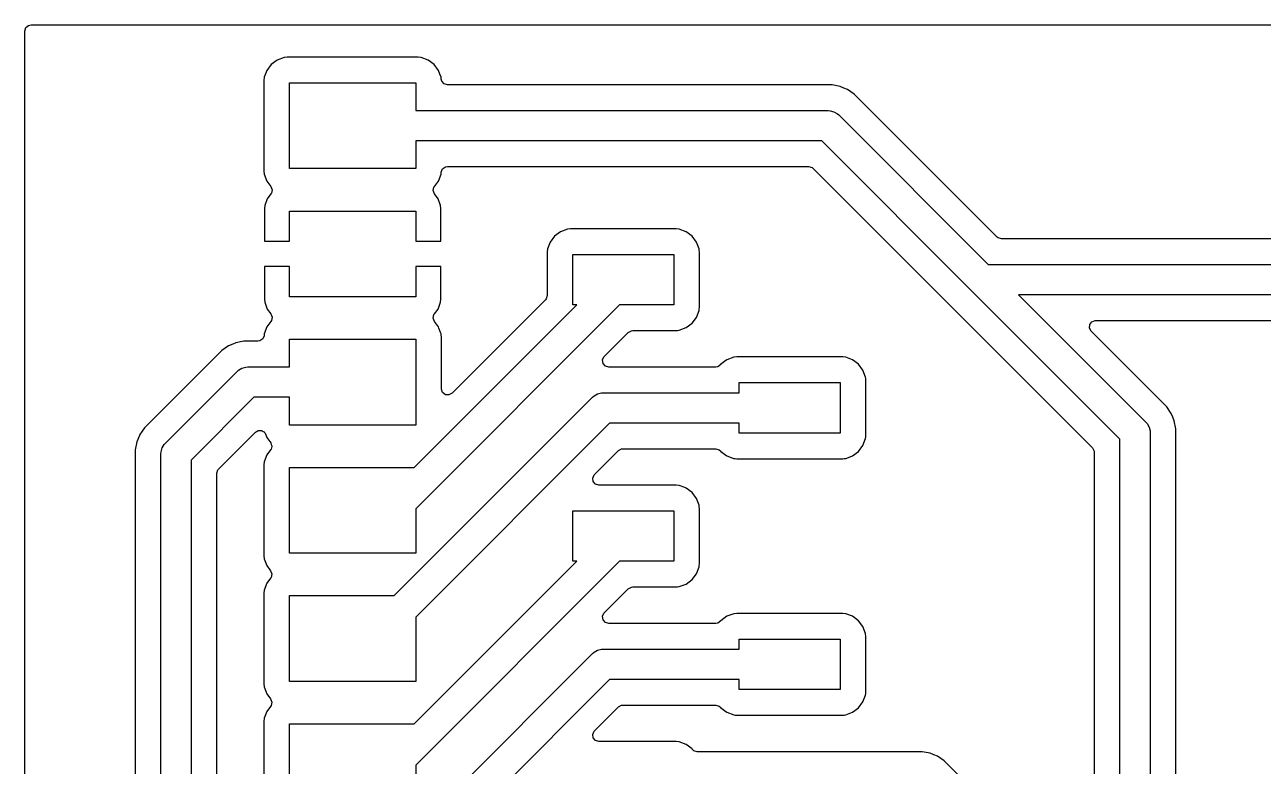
# Model space of a CAD drawing. Extents: x 0.5 to 45, y 0.5 to 33.
# Drawn here: x 0.5 to 25.05, y 18.31 to 33 of the extents above; entities that cross this region are included whole.
import ezdxf

# ---------------------------------------------------------------- set-up
doc = ezdxf.new("R2010")
doc.units = 0
doc.layers.add('BLACK', color=7, linetype='CONTINUOUS')

msp = doc.modelspace()

# ---------------------------------------------------------------- linework, layer by layer
at = {"layer": 'BLACK', "linetype": 'CONTINUOUS'}
for p, q in [((0.5005, 32.8755), (0.520185, 32.942539)), ((0.520185, 32.942539), (0.572989, 32.988294)), ((0.572989, 32.988294), (0.6245, 32.9995)), ((0.6245, 32.9995), (44.8755, 32.9995)), ((0.5005, 24.579635), (0.5005, 32.8755)), ((5.386739, 32.213261), (5.299111, 32.096205)), ((5.503795, 32.300889), (5.386739, 32.213261)), ((5.640795, 32.351989), (5.503795, 32.300889)), ((5.640797, 32.351989), (5.640795, 32.351989)), ((5.701345, 32.3585), (5.640797, 32.351989)), ((5.701362, 32.3585), (5.701345, 32.3585)), ((8.298638, 32.3585), (5.701362, 32.3585)), ((8.298654, 32.3585), (8.298638, 32.3585)), ((8.359203, 32.351989), (8.298654, 32.3585)), ((8.496204, 32.300889), (8.359203, 32.351989)), ((8.613261, 32.213261), (8.496204, 32.300889)), ((8.700889, 32.096204), (8.613261, 32.213261)), ((5.248011, 31.959203), (5.2415, 31.898655)), ((5.299111, 32.096205), (5.248011, 31.959205)), ((5.248011, 31.959205), (5.248011, 31.959203)), ((8.729522, 32.019436), (8.700889, 32.096204)), ((8.751988, 31.959205), (8.729522, 32.019436)), ((8.751989, 31.959202), (8.751988, 31.959205)), ((8.756285, 31.919245), (8.751989, 31.959202)), ((8.76678, 31.880989), (8.756285, 31.919245)), ((5.2415, 31.898655), (5.2415, 30.101346)), ((5.75, 30.15), (5.75, 31.85)), ((5.75, 31.85), (8.25, 31.85)), ((8.25, 31.85), (8.25, 31.3)), ((8.812535, 31.828185), (8.76678, 31.880989)), ((8.879574, 31.8085), (8.812535, 31.828185)), ((16.50463, 31.8085), (8.879574, 31.8085)), ((16.504634, 31.8085), (16.50463, 31.8085)), ((16.660823, 31.777432), (16.504634, 31.8085)), ((16.660831, 31.77743), (16.660823, 31.777432)), ((16.734396, 31.746959), (16.660831, 31.77743)), ((16.734397, 31.746958), (16.734396, 31.746959)), ((16.734399, 31.746957), (16.734397, 31.746958)), ((16.807968, 31.716484), (16.734399, 31.746957)), ((16.80797, 31.716483), (16.807968, 31.716484)), ((16.807974, 31.716481), (16.80797, 31.716483)), ((16.940388, 31.628004), (16.807974, 31.716481)), ((16.940392, 31.628001), (16.940388, 31.628004)), ((17.978236, 30.590156), (16.940392, 31.628001)), ((8.25, 31.3), (16.425, 31.3)), ((16.425, 31.3), (16.464158, 31.297433)), ((16.464158, 31.297433), (16.539805, 31.277164)), ((16.539805, 31.277164), (16.607628, 31.238006)), ((16.607628, 31.238006), (16.637132, 31.212132)), ((16.637132, 31.212132), (19.599619, 28.249645)), ((16.300736, 30.7), (8.25, 30.7)), ((8.25, 30.7), (8.25, 30.15)), ((19.263222, 27.737514), (16.300736, 30.7)), ((18.014555, 30.553837), (17.978236, 30.590156)), ((19.773927, 28.794464), (18.014555, 30.553837)), ((5.2415, 30.101346), (5.248011, 30.040798)), ((5.248011, 30.040798), (5.248011, 30.040796)), ((5.248011, 30.040796), (5.299111, 29.903796)), ((8.25, 30.15), (5.75, 30.15)), ((8.700889, 29.903796), (8.751989, 30.040799)), ((8.751989, 30.040799), (8.756285, 30.080755)), ((8.756285, 30.080755), (8.783023, 30.145306)), ((8.783023, 30.145306), (8.840415, 30.185155)), ((8.840415, 30.185155), (8.879574, 30.1915)), ((8.879574, 30.1915), (16.038746, 30.1915)), ((16.038746, 30.1915), (16.105785, 30.171815)), ((16.105785, 30.171815), (16.126427, 30.155181)), ((16.126427, 30.155181), (18.843011, 27.438598)), ((5.299111, 29.903796), (5.378893, 29.79722)), ((5.378893, 29.79722), (5.40331, 29.731755)), ((5.40331, 29.731755), (5.388458, 29.663482)), ((8.596689, 29.714062), (8.61154, 29.782335)), ((8.621106, 29.648598), (8.596689, 29.714062)), ((8.61154, 29.782335), (8.621099, 29.797211)), ((8.621099, 29.797211), (8.700889, 29.903796)), ((5.306645, 29.552087), (5.256403, 29.41738)), ((5.306647, 29.55209), (5.306645, 29.552087)), ((5.378893, 29.648598), (5.306647, 29.55209)), ((5.388458, 29.663482), (5.378893, 29.648598)), ((8.693353, 29.552089), (8.621106, 29.648598)), ((8.693354, 29.552087), (8.693353, 29.552089)), ((8.743596, 29.41738), (8.693354, 29.552087)), ((5.256401, 29.417373), (5.25, 29.357845)), ((5.25, 29.357845), (5.25, 28.71)), ((5.256403, 29.41738), (5.256401, 29.417373)), ((5.75, 28.71), (5.75, 29.31)), ((5.75, 29.31), (8.25, 29.31)), ((8.25, 29.31), (8.25, 28.71)), ((8.743598, 29.417373), (8.743596, 29.41738)), ((8.749999, 29.357845), (8.743598, 29.417373)), ((8.75, 29.357828), (8.749999, 29.357845)), ((8.75, 28.71), (8.75, 29.357828)), ((11.001536, 28.812906), (10.913908, 28.69585)), ((11.118592, 28.900534), (11.001536, 28.812906)), ((11.255592, 28.951634), (11.118592, 28.900534)), ((11.255594, 28.951634), (11.255592, 28.951634)), ((11.316142, 28.958145), (11.255594, 28.951634)), ((11.316159, 28.958145), (11.316142, 28.958145)), ((13.413435, 28.958145), (11.316159, 28.958145)), ((13.413451, 28.958145), (13.413435, 28.958145)), ((13.474, 28.951634), (13.413451, 28.958145)), ((13.611001, 28.900534), (13.474, 28.951634)), ((13.728058, 28.812906), (13.611001, 28.900534)), ((13.815686, 28.695849), (13.728058, 28.812906)), ((19.794569, 28.77783), (19.773927, 28.794464)), ((19.861608, 28.758145), (19.794569, 28.77783)), ((29.438473, 28.758145), (19.861608, 28.758145)), ((5.25, 28.71), (5.75, 28.71)), ((8.25, 28.71), (8.75, 28.71)), ((10.862808, 28.558848), (10.856297, 28.4983)), ((10.856297, 28.4983), (10.856297, 27.635899)), ((10.913908, 28.69585), (10.862808, 28.55885)), ((10.862808, 28.55885), (10.862808, 28.558848)), ((13.866786, 28.558846), (13.815686, 28.695849)), ((13.869954, 28.529375), (13.866786, 28.558846)), ((13.873296, 28.4983), (13.869954, 28.529375)), ((13.873297, 28.498283), (13.873296, 28.4983)), ((13.873297, 27.401008), (13.873297, 28.498283)), ((11.364797, 27.449645), (11.364797, 28.449645)), ((11.364797, 28.449645), (13.364797, 28.449645)), ((13.364797, 28.449645), (13.364797, 27.449645)), ((19.599619, 28.249645), (29.904797, 28.249645)), ((5.75, 28.21), (5.25, 28.21)), ((5.25, 28.21), (5.25, 27.562156)), ((5.75, 27.61), (5.75, 28.21)), ((8.75, 28.21), (8.25, 28.21)), ((8.25, 28.21), (8.25, 27.61)), ((8.75, 27.562173), (8.75, 28.21)), ((5.25, 27.562156), (5.256401, 27.502628)), ((5.256401, 27.502628), (5.256403, 27.502621)), ((5.256403, 27.502621), (5.306645, 27.367914)), ((8.25, 27.61), (5.75, 27.61)), ((8.693354, 27.367914), (8.743596, 27.502621)), ((8.743596, 27.502621), (8.743598, 27.502628)), ((8.743598, 27.502628), (8.749999, 27.562156)), ((8.749999, 27.562156), (8.75, 27.562173)), ((10.819978, 27.548218), (8.970181, 25.698421)), ((10.836612, 27.56886), (10.819978, 27.548218)), ((10.856297, 27.635899), (10.836612, 27.56886)), ((19.263223, 27.737513), (19.263222, 27.737514)), ((22.21, 24.790736), (19.263223, 27.737513)), ((29.904797, 27.649645), (20.199619, 27.649645)), ((20.199619, 27.649645), (22.722132, 25.127132)), ((5.306645, 27.367914), (5.306646, 27.367912)), ((5.306646, 27.367912), (5.378893, 27.271403)), ((5.378893, 27.271403), (5.40331, 27.205939)), ((8.220888, 24.23), (11.440533, 27.449645)), ((12.289061, 27.449645), (8.25, 23.410584)), ((8.596689, 27.188246), (8.611541, 27.256519)), ((8.611541, 27.256519), (8.621107, 27.271404)), ((8.621107, 27.271404), (8.693352, 27.367911)), ((8.693352, 27.367911), (8.693354, 27.367914)), ((11.440533, 27.449645), (11.364797, 27.449645)), ((13.364797, 27.449645), (12.289061, 27.449645)), ((13.815686, 27.203441), (13.866786, 27.340444)), ((13.866786, 27.340444), (13.870388, 27.373953)), ((13.870388, 27.373953), (13.873296, 27.400991)), ((13.873296, 27.400991), (13.873297, 27.401008)), ((18.843011, 27.438598), (18.843032, 27.438575)), ((18.843032, 27.438575), (21.665181, 24.616427)), ((5.299111, 27.016207), (5.248011, 26.879205)), ((5.299112, 27.016207), (5.299111, 27.016207)), ((5.378893, 27.122782), (5.299112, 27.016207)), ((5.388459, 27.137666), (5.378893, 27.122782)), ((5.40331, 27.205939), (5.388459, 27.137666)), ((8.621105, 27.122782), (8.596689, 27.188246)), ((8.700889, 27.016204), (8.621105, 27.122782)), ((8.710369, 26.990787), (8.700889, 27.016204)), ((13.611001, 26.998756), (13.728058, 27.086384)), ((13.728058, 27.086384), (13.815686, 27.203441)), ((21.605443, 26.990787), (21.610427, 27.060479)), ((21.610427, 27.060479), (21.652299, 27.116412)), ((21.652299, 27.116412), (21.717763, 27.140829)), ((21.717763, 27.140829), (21.726609, 27.141145)), ((21.726609, 27.141145), (29.438473, 27.141145)), ((5.216977, 26.774694), (5.159585, 26.734845)), ((5.243715, 26.839245), (5.216977, 26.774694)), ((5.24801, 26.879202), (5.243715, 26.839245)), ((5.248011, 26.879205), (5.24801, 26.879202)), ((5.75, 26.22), (5.75, 26.77)), ((5.75, 26.77), (8.25, 26.77)), ((8.25, 26.77), (8.25, 25.07)), ((8.742431, 26.904826), (8.710369, 26.990787)), ((8.751989, 26.879201), (8.742431, 26.904826)), ((8.755157, 26.84973), (8.751989, 26.879201)), ((8.758499, 26.818655), (8.755157, 26.84973)), ((8.7585, 26.818638), (8.758499, 26.818655)), ((8.7585, 25.786102), (8.7585, 26.818638)), ((12.195027, 26.636483), (12.46337, 26.904826)), ((12.46337, 26.904826), (12.524693, 26.938311)), ((12.524693, 26.938311), (12.551051, 26.941145)), ((12.551051, 26.941145), (13.413435, 26.941145)), ((13.413435, 26.941145), (13.413451, 26.941146)), ((13.413451, 26.941146), (13.440489, 26.944054)), ((13.440489, 26.944054), (13.473998, 26.947656)), ((13.473998, 26.947656), (13.611001, 26.998756)), ((21.638928, 26.929464), (21.605443, 26.990787)), ((22.610903, 25.95749), (21.638928, 26.929464)), ((4.404607, 26.548001), (2.871996, 25.01539)), ((4.404611, 26.548004), (4.404607, 26.548001)), ((4.537028, 26.636483), (4.404611, 26.548004)), ((4.53703, 26.636484), (4.537028, 26.636483)), ((4.623221, 26.672185), (4.53703, 26.636484)), ((4.684164, 26.697429), (4.623221, 26.672185)), ((4.684176, 26.697432), (4.684164, 26.697429)), ((4.840365, 26.7285), (4.684176, 26.697432)), ((5.120426, 26.7285), (4.840365, 26.7285)), ((5.159585, 26.734845), (5.120426, 26.7285)), ((11.988369, 26.429826), (12.195027, 26.636483)), ((11.953312, 26.359792), (11.982337, 26.423348)), ((11.963256, 26.290634), (11.953312, 26.359792)), ((12.009011, 26.23783), (11.963256, 26.290634)), ((11.982337, 26.423348), (11.988369, 26.429826)), ((14.301534, 26.272905), (14.29774, 26.267835)), ((14.418592, 26.360534), (14.301534, 26.272905)), ((14.555592, 26.411634), (14.418592, 26.360534)), ((14.555594, 26.411634), (14.555592, 26.411634)), ((14.616142, 26.418145), (14.555594, 26.411634)), ((14.616159, 26.418145), (14.616142, 26.418145)), ((16.713435, 26.418145), (14.616159, 26.418145)), ((16.713451, 26.418145), (16.713435, 26.418145)), ((16.774, 26.411634), (16.713451, 26.418145)), ((16.911001, 26.360534), (16.774, 26.411634)), ((17.028058, 26.272906), (16.911001, 26.360534)), ((17.115686, 26.155849), (17.028058, 26.272906)), ((3.287868, 24.712132), (4.707868, 26.132132)), ((4.707868, 26.132132), (4.737372, 26.158006)), ((4.737372, 26.158006), (4.805195, 26.197164)), ((4.805195, 26.197164), (4.880842, 26.217433)), ((4.880842, 26.217433), (4.92, 26.22)), ((4.92, 26.22), (5.75, 26.22)), ((12.07605, 26.218145), (12.009011, 26.23783)), ((14.198473, 26.218145), (12.07605, 26.218145)), ((14.241807, 26.225963), (14.198473, 26.218145)), ((14.29774, 26.267835), (14.241807, 26.225963)), ((17.166786, 26.018846), (17.115686, 26.155849)), ((8.758816, 25.777256), (8.7585, 25.786102)), ((8.783233, 25.711792), (8.758816, 25.777256)), ((14.664797, 25.709645), (14.664797, 25.909645)), ((14.664797, 25.909645), (16.664797, 25.909645)), ((16.664797, 25.909645), (16.664797, 24.909645)), ((17.169954, 25.989375), (17.166786, 26.018846)), ((17.173296, 25.9583), (17.169954, 25.989375)), ((17.173297, 25.958283), (17.173296, 25.9583)), ((17.173297, 24.86101), (17.173297, 25.958283)), ((22.69528, 25.873113), (22.610903, 25.95749)), ((23.138003, 25.43039), (22.69528, 25.873113)), ((5.044264, 25.62), (3.8, 24.375736)), ((5.75, 25.62), (5.044264, 25.62)), ((5.75, 25.07), (5.75, 25.62)), ((7.825736, 21.69), (11.757513, 25.621777)), ((8.839166, 25.66992), (8.783233, 25.711792)), ((8.908858, 25.664936), (8.839166, 25.66992)), ((8.970181, 25.698421), (8.908858, 25.664936)), ((11.757513, 25.621777), (11.787017, 25.647651)), ((11.787017, 25.647651), (11.85484, 25.686809)), ((11.85484, 25.686809), (11.930487, 25.707078)), ((11.930487, 25.707078), (11.969645, 25.709645)), ((11.969645, 25.709645), (14.664797, 25.709645)), ((23.22648, 25.297974), (23.138003, 25.43039)), ((23.226484, 25.297968), (23.22648, 25.297974)), ((23.226486, 25.297962), (23.226484, 25.297968)), ((23.226487, 25.297961), (23.226486, 25.297962)), ((23.256956, 25.224402), (23.226487, 25.297961)), ((8.25, 25.07), (5.75, 25.07)), ((12.093909, 25.109645), (8.25, 21.265736)), ((14.664797, 25.109645), (12.093909, 25.109645)), ((14.664797, 24.909645), (14.664797, 25.109645)), ((22.722132, 25.127132), (22.748006, 25.097628)), ((22.748006, 25.097628), (22.787164, 25.029805)), ((23.256956, 25.224401), (23.256956, 25.224402)), ((23.256956, 25.2244), (23.256956, 25.224401)), ((23.28743, 25.150831), (23.256956, 25.2244)), ((23.287431, 25.150824), (23.28743, 25.150831)), ((23.318499, 24.994635), (23.287431, 25.150824)), ((2.77442, 24.861007), (2.72257, 24.735832)), ((2.774421, 24.86101), (2.77442, 24.861007)), ((2.783513, 24.882964), (2.774421, 24.86101)), ((2.783516, 24.882969), (2.783513, 24.882964)), ((2.871996, 25.01539), (2.783516, 24.882969)), ((4.708218, 24.564826), (5.072508, 24.929117)), ((5.072508, 24.929117), (5.093712, 24.940695)), ((5.093712, 24.940695), (5.112492, 24.955894)), ((5.112492, 24.955894), (5.123823, 24.957137)), ((5.123823, 24.957137), (5.133829, 24.9626)), ((5.133829, 24.9626), (5.157929, 24.960877)), ((5.157929, 24.960877), (5.181946, 24.96351)), ((5.181946, 24.96351), (5.192149, 24.95843)), ((5.192149, 24.95843), (5.20352, 24.957616)), ((5.20352, 24.957616), (5.222861, 24.943137)), ((5.222861, 24.943137), (5.244491, 24.932367)), ((5.244491, 24.932367), (5.255625, 24.918611)), ((5.255625, 24.918611), (5.259454, 24.915744)), ((5.259454, 24.915744), (5.262583, 24.910013)), ((5.262583, 24.910013), (5.266695, 24.904933)), ((5.266695, 24.904933), (5.272446, 24.895287)), ((5.272446, 24.895287), (5.299111, 24.823796)), ((5.299111, 24.823796), (5.377491, 24.719093)), ((16.664797, 24.909645), (14.664797, 24.909645)), ((17.115686, 24.663441), (17.166786, 24.800444)), ((17.166786, 24.800444), (17.170388, 24.833953)), ((17.170388, 24.833953), (17.173296, 24.860991)), ((17.173296, 24.860991), (17.173297, 24.86101)), ((22.787164, 25.029805), (22.807433, 24.954158)), ((22.807433, 24.954158), (22.81, 24.915)), ((22.81, 24.915), (22.81, 23.75)), ((23.3185, 24.994631), (23.318499, 24.994635)), ((23.3185, 24.861801), (23.3185, 24.994631)), ((23.3185, 8.879575), (23.3185, 24.861801)), ((0.5005, 0.6245), (0.5005, 24.579635)), ((2.722568, 24.735824), (2.6915, 24.579635)), ((2.6915, 24.579635), (2.6915, 3.920366)), ((2.72257, 24.735832), (2.722568, 24.735824)), ((3.202567, 24.539158), (3.222836, 24.614805)), ((3.222836, 24.614805), (3.261994, 24.682628)), ((3.261994, 24.682628), (3.287868, 24.712132)), ((4.344819, 24.201427), (4.708218, 24.564826)), ((5.373585, 24.575689), (5.299111, 24.476205)), ((5.376323, 24.579496), (5.373585, 24.575689)), ((5.37842, 24.585844), (5.376323, 24.579496)), ((5.377491, 24.719093), (5.380826, 24.713499)), ((5.38315, 24.590573), (5.37842, 24.585844)), ((5.380826, 24.713499), (5.387978, 24.685721)), ((5.389247, 24.618603), (5.38315, 24.590573)), ((5.387978, 24.685721), (5.398002, 24.658846)), ((5.398248, 24.645836), (5.389247, 24.618603)), ((5.398002, 24.658846), (5.39658, 24.652312)), ((5.39658, 24.652312), (5.398248, 24.645836)), ((11.793218, 24.089826), (12.268218, 24.564826)), ((12.268218, 24.564826), (12.329541, 24.598311)), ((12.329541, 24.598311), (12.355899, 24.601145)), ((12.355899, 24.601145), (14.198473, 24.601145)), ((14.198473, 24.601145), (14.265512, 24.58146)), ((14.265512, 24.58146), (14.29774, 24.551455)), ((14.29774, 24.551455), (14.301534, 24.546386)), ((17.028058, 24.546384), (17.115686, 24.663441)), ((21.665181, 24.616427), (21.698666, 24.555104)), ((21.698666, 24.555104), (21.7015, 24.528746)), ((22.21, 23.75), (22.21, 24.790736)), ((3.2, 24.5), (3.202567, 24.539158)), ((3.2, 4), (3.2, 24.5)), ((3.8, 24.375736), (3.8, 4.124264)), ((5.248011, 24.339203), (5.2415, 24.278655)), ((5.299111, 24.476205), (5.248011, 24.339205)), ((5.248011, 24.339205), (5.248011, 24.339203)), ((14.301534, 24.546386), (14.301535, 24.546386)), ((14.301535, 24.546386), (14.301536, 24.546384)), ((14.301536, 24.546384), (14.418593, 24.458756)), ((14.418593, 24.458756), (14.533094, 24.416049)), ((14.533094, 24.416049), (14.55026, 24.409646)), ((14.55026, 24.409646), (14.555596, 24.407656)), ((14.555596, 24.407656), (14.582847, 24.404727)), ((14.582847, 24.404727), (14.616142, 24.401146)), ((14.616142, 24.401146), (14.616159, 24.401145)), ((14.616159, 24.401145), (16.713435, 24.401145)), ((16.713435, 24.401145), (16.713451, 24.401146)), ((16.713451, 24.401146), (16.740489, 24.404054)), ((16.740489, 24.404054), (16.773998, 24.407656)), ((16.773998, 24.407656), (16.779334, 24.409646)), ((16.779334, 24.409646), (16.7965, 24.416049)), ((16.7965, 24.416049), (16.911001, 24.458756)), ((16.911001, 24.458756), (17.028058, 24.546384)), ((21.7015, 24.528746), (21.7015, 8.879575)), ((4.3085, 24.113746), (4.328185, 24.180785)), ((4.3085, 12.322156), (4.3085, 24.113746)), ((4.328185, 24.180785), (4.344819, 24.201427)), ((5.2415, 24.278655), (5.2415, 22.481346)), ((5.75, 22.53), (5.75, 24.23)), ((5.75, 24.23), (8.220888, 24.23)), ((11.758161, 24.019792), (11.787186, 24.083348)), ((11.787186, 24.083348), (11.793218, 24.089826)), ((11.768105, 23.950634), (11.758161, 24.019792)), ((11.81386, 23.89783), (11.768105, 23.950634)), ((11.880899, 23.878145), (11.81386, 23.89783)), ((13.413435, 23.878145), (11.880899, 23.878145)), ((13.413451, 23.878145), (13.413435, 23.878145)), ((13.473999, 23.871634), (13.413451, 23.878145)), ((13.474001, 23.871634), (13.473999, 23.871634)), ((13.586614, 23.82963), (13.474001, 23.871634)), ((13.611001, 23.820534), (13.586614, 23.82963)), ((13.728058, 23.732906), (13.611001, 23.820534)), ((13.815686, 23.615849), (13.728058, 23.732906)), ((13.866786, 23.478846), (13.815686, 23.615849)), ((22.21, 8.25), (22.21, 23.75)), ((22.81, 23.75), (22.81, 8.25)), ((8.25, 23.410584), (8.25, 22.53)), ((11.364797, 22.369645), (11.364797, 23.369645)), ((11.364797, 23.369645), (13.364797, 23.369645)), ((13.364797, 23.369645), (13.364797, 22.369645)), ((13.869954, 23.449375), (13.866786, 23.478846)), ((13.873296, 23.4183), (13.869954, 23.449375)), ((13.873297, 23.418283), (13.873296, 23.4183)), ((13.873297, 22.321008), (13.873297, 23.418283)), ((5.2415, 22.481346), (5.248011, 22.420798)), ((5.248011, 22.420798), (5.248011, 22.420796)), ((5.248011, 22.420796), (5.299111, 22.283796)), ((8.25, 22.53), (5.75, 22.53)), ((8.220888, 19.15), (11.440533, 22.369645)), ((12.289061, 22.369645), (8.25, 18.330584)), ((11.440533, 22.369645), (11.364797, 22.369645)), ((13.364797, 22.369645), (12.289061, 22.369645)), ((5.299111, 22.283796), (5.373585, 22.184311)), ((5.373585, 22.184311), (5.398002, 22.118846)), ((5.398002, 22.118846), (5.38315, 22.050573)), ((13.728058, 22.006384), (13.815686, 22.123441)), ((13.815686, 22.123441), (13.866786, 22.260444)), ((13.866786, 22.260444), (13.870388, 22.293953)), ((13.870388, 22.293953), (13.873296, 22.320991)), ((13.873296, 22.320991), (13.873297, 22.321008)), ((5.299111, 21.936205), (5.248011, 21.799205)), ((5.373585, 22.035689), (5.299111, 21.936205)), ((5.38315, 22.050573), (5.373585, 22.035689)), ((12.46337, 21.824826), (12.524693, 21.858311)), ((12.524693, 21.858311), (12.551051, 21.861145)), ((12.551051, 21.861145), (13.413435, 21.861145)), ((13.413435, 21.861145), (13.413451, 21.861146)), ((13.413451, 21.861146), (13.440489, 21.864054)), ((13.440489, 21.864054), (13.473998, 21.867656)), ((13.473998, 21.867656), (13.611001, 21.918756)), ((13.611001, 21.918756), (13.728058, 22.006384)), ((5.248011, 21.799203), (5.2415, 21.738655)), ((5.2415, 21.738655), (5.2415, 19.941346)), ((5.248011, 21.799205), (5.248011, 21.799203)), ((5.75, 19.99), (5.75, 21.69)), ((5.75, 21.69), (7.825736, 21.69)), ((11.988369, 21.349826), (12.46337, 21.824826)), ((8.25, 21.265736), (8.25, 19.99)), ((11.953312, 21.279792), (11.982337, 21.343348)), ((11.963256, 21.210634), (11.953312, 21.279792)), ((12.009011, 21.15783), (11.963256, 21.210634)), ((11.982337, 21.343348), (11.988369, 21.349826)), ((12.07605, 21.138145), (12.009011, 21.15783)), ((14.198473, 21.138145), (12.07605, 21.138145)), ((14.241807, 21.145963), (14.198473, 21.138145)), ((14.29774, 21.187835), (14.241807, 21.145963)), ((14.301534, 21.192905), (14.29774, 21.187835)), ((14.418592, 21.280534), (14.301534, 21.192905)), ((14.555592, 21.331634), (14.418592, 21.280534)), ((14.555594, 21.331634), (14.555592, 21.331634)), ((14.616142, 21.338145), (14.555594, 21.331634)), ((14.616159, 21.338145), (14.616142, 21.338145)), ((16.713435, 21.338145), (14.616159, 21.338145)), ((16.713451, 21.338145), (16.713435, 21.338145)), ((16.774, 21.331634), (16.713451, 21.338145)), ((16.911001, 21.280534), (16.774, 21.331634)), ((17.028058, 21.192906), (16.911001, 21.280534)), ((17.115686, 21.075849), (17.028058, 21.192906)), ((17.166786, 20.938846), (17.115686, 21.075849)), ((17.167626, 20.931031), (17.166786, 20.938846)), ((17.173296, 20.8783), (17.167626, 20.931031)), ((17.173297, 20.878283), (17.173296, 20.8783)), ((17.173297, 19.781008), (17.173297, 20.878283)), ((11.85484, 20.606809), (11.930487, 20.627078)), ((11.930487, 20.627078), (11.969645, 20.629645)), ((11.969645, 20.629645), (14.664797, 20.629645)), ((14.664797, 20.629645), (14.664797, 20.829645)), ((14.664797, 20.829645), (16.664797, 20.829645)), ((16.664797, 20.829645), (16.664797, 19.829645)), ((7.825736, 16.61), (11.757513, 20.541777)), ((11.757513, 20.541777), (11.787017, 20.567651)), ((11.787017, 20.567651), (11.85484, 20.606809)), ((5.2415, 19.941346), (5.248011, 19.880798)), ((8.25, 19.99), (5.75, 19.99)), ((12.093909, 20.029645), (8.25, 16.185736)), ((14.664797, 20.029645), (12.093909, 20.029645)), ((14.664797, 19.829645), (14.664797, 20.029645)), ((5.248011, 19.880798), (5.248011, 19.880796)), ((5.248011, 19.880796), (5.299111, 19.743796)), ((5.299111, 19.743796), (5.373585, 19.644311)), ((5.373585, 19.644311), (5.398002, 19.578846)), ((16.664797, 19.829645), (14.664797, 19.829645)), ((17.115686, 19.583441), (17.166786, 19.720444)), ((17.166786, 19.720444), (17.170388, 19.753953)), ((17.170388, 19.753953), (17.173296, 19.780991)), ((17.173296, 19.780991), (17.173297, 19.781008)), ((5.299111, 19.396205), (5.248011, 19.259205)), ((5.373585, 19.495689), (5.299111, 19.396205)), ((5.38315, 19.510573), (5.373585, 19.495689)), ((5.398002, 19.578846), (5.38315, 19.510573)), ((11.793218, 19.009826), (12.268218, 19.484826)), ((12.268218, 19.484826), (12.329541, 19.518311)), ((12.329541, 19.518311), (12.355899, 19.521145)), ((12.355899, 19.521145), (14.198473, 19.521145)), ((14.198473, 19.521145), (14.265512, 19.50146)), ((14.265512, 19.50146), (14.29774, 19.471455)), ((14.29774, 19.471455), (14.301534, 19.466386)), ((14.301534, 19.466386), (14.301535, 19.466386)), ((14.301535, 19.466386), (14.301536, 19.466384)), ((14.301536, 19.466384), (14.418593, 19.378756)), ((16.911001, 19.378756), (17.028058, 19.466384)), ((17.028058, 19.466384), (17.115686, 19.583441)), ((5.248011, 19.259203), (5.2415, 19.198655)), ((5.2415, 19.198655), (5.2415, 17.401346)), ((5.248011, 19.259205), (5.248011, 19.259203)), ((5.75, 17.45), (5.75, 19.15)), ((5.75, 19.15), (8.220888, 19.15)), ((14.418593, 19.378756), (14.555596, 19.327656)), ((14.555596, 19.327656), (14.582847, 19.324727)), ((14.582847, 19.324727), (14.616142, 19.321146)), ((14.616142, 19.321146), (14.616159, 19.321145)), ((14.616159, 19.321145), (16.713435, 19.321145)), ((16.713435, 19.321145), (16.713451, 19.321146)), ((16.713451, 19.321146), (16.740489, 19.324054)), ((16.740489, 19.324054), (16.773998, 19.327656)), ((16.773998, 19.327656), (16.911001, 19.378756)), ((11.758161, 18.939792), (11.787186, 19.003348)), ((11.768105, 18.870634), (11.758161, 18.939792)), ((11.787186, 19.003348), (11.793218, 19.009826)), ((11.81386, 18.81783), (11.768105, 18.870634)), ((11.880899, 18.798145), (11.81386, 18.81783)), ((13.413435, 18.798145), (11.880899, 18.798145)), ((13.413451, 18.798145), (13.413435, 18.798145)), ((13.474, 18.791634), (13.413451, 18.798145)), ((13.611001, 18.740534), (13.474, 18.791634)), ((13.728059, 18.652905), (13.611001, 18.740534)), ((13.731854, 18.647835), (13.728059, 18.652905)), ((13.764082, 18.61783), (13.731854, 18.647835)), ((13.831121, 18.598145), (13.764082, 18.61783)), ((18.289985, 18.598145), (13.831121, 18.598145)), ((18.289989, 18.598145), (18.289985, 18.598145)), ((18.446178, 18.567077), (18.289989, 18.598145)), ((18.446186, 18.567075), (18.446178, 18.567077)), ((18.519751, 18.536604), (18.446186, 18.567075)), ((18.519752, 18.536603), (18.519751, 18.536604)), ((18.519754, 18.536602), (18.519752, 18.536603)), ((18.593323, 18.506129), (18.519754, 18.536602)), ((18.593325, 18.506128), (18.593323, 18.506129)), ((18.593329, 18.506126), (18.593325, 18.506128)), ((18.725743, 18.417649), (18.593329, 18.506126)), ((18.725747, 18.417646), (18.725743, 18.417649)), ((20.598003, 16.54539), (18.725747, 18.417646)), ((8.25, 18.330584), (8.25, 17.45))]:
    msp.add_line(p, q, dxfattribs=at)

doc.saveas('drawing.dxf')
